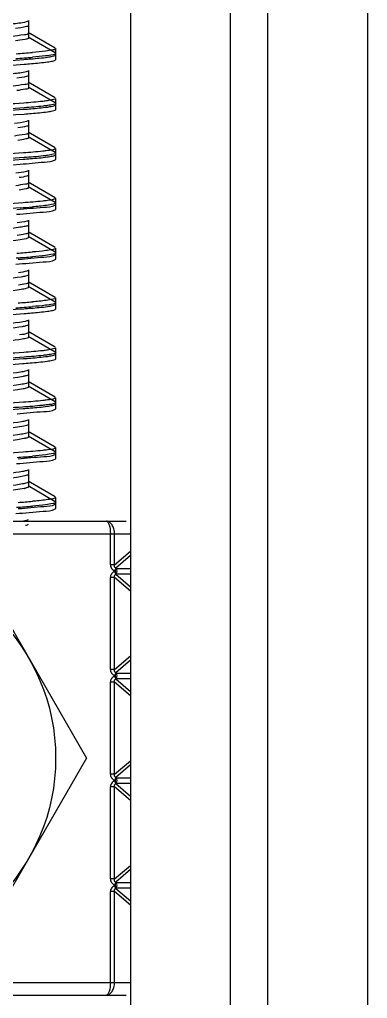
# Model space of a CAD drawing. Extents: x 4995099 to 5303443, y 4627657 to 4889583.
# Drawn here: x 5029071 to 5029279, y 4753319 to 4753903 of the extents above; entities that cross this region are included whole.
import ezdxf

# ---------------------------------------------------------------- set-up
doc = ezdxf.new("R2010")
doc.units = 0
doc.header["$LTSCALE"] = 1000
doc.header["$MEASUREMENT"] = 0
doc.layers.get('0').update_dxf_attribs({"color": 4, "linetype": 'CONTINUOUS'})

msp = doc.modelspace()

# ---------------------------------------------------------------- linework, layer by layer
at = {"linetype": 'Continuous'}
for p, q in [((5029137.28, 4754136.29), (5029137.28, 4748210.01)), ((5029196.82, 4754136.29), (5029196.82, 4748210.01)), ((5029219.14, 4754136.29), (5029219.14, 4748210.01)), ((5029278.67, 4754136.29), (5029278.67, 4748210.01)), ((5029076.52, 4753894.88), (5029076.52, 4753902.32)), ((5029092.35, 4753885.91), (5029076.2, 4753895.26)), ((5029076.52, 4753892.03), (5029076.52, 4753899.48)), ((5029092.35, 4753883.06), (5029076.2, 4753892.41)), ((5029092.64, 4753881.86), (5029092.64, 4753885.58)), ((5029092.64, 4753881.86), (5029092.64, 4753885.58)), ((5029092.35, 4753881.53), (5029092.64, 4753881.86)), ((5029092.35, 4753878.69), (5029092.64, 4753879.01)), ((5029092.64, 4753879.01), (5029092.64, 4753882.73)), ((5029092.64, 4753879.01), (5029092.64, 4753882.73)), ((5029076.52, 4753865.12), (5029076.52, 4753872.56)), ((5029092.35, 4753856.14), (5029076.2, 4753865.49)), ((5029076.52, 4753862.27), (5029076.52, 4753869.71)), ((5029092.35, 4753853.29), (5029076.2, 4753862.64)), ((5029092.64, 4753852.09), (5029092.64, 4753855.81)), ((5029092.64, 4753852.09), (5029092.64, 4753855.81)), ((5029092.35, 4753851.77), (5029092.64, 4753852.09)), ((5029092.35, 4753848.92), (5029092.64, 4753849.25)), ((5029092.64, 4753849.25), (5029092.64, 4753852.97)), ((5029092.64, 4753849.25), (5029092.64, 4753852.97)), ((5029076.52, 4753835.35), (5029076.52, 4753842.79)), ((5029076.52, 4753832.5), (5029076.52, 4753839.94)), ((5029092.35, 4753826.37), (5029076.2, 4753835.73)), ((5029092.35, 4753823.53), (5029076.2, 4753832.88)), ((5029092.64, 4753822.33), (5029092.64, 4753826.05)), ((5029092.64, 4753822.33), (5029092.64, 4753826.05)), ((5029092.35, 4753822), (5029092.64, 4753822.33)), ((5029092.35, 4753819.15), (5029092.64, 4753819.48)), ((5029092.64, 4753819.48), (5029092.64, 4753823.2)), ((5029092.64, 4753819.48), (5029092.64, 4753823.2)), ((5029076.52, 4753805.58), (5029076.52, 4753813.03)), ((5029076.52, 4753802.74), (5029076.52, 4753810.18)), ((5029092.35, 4753796.61), (5029076.2, 4753805.96)), ((5029092.35, 4753793.76), (5029076.2, 4753803.11)), ((5029092.64, 4753792.56), (5029092.64, 4753796.28)), ((5029092.35, 4753792.24), (5029092.64, 4753792.56)), ((5029092.35, 4753789.39), (5029092.64, 4753789.71)), ((5029092.64, 4753789.71), (5029092.64, 4753793.43)), ((5029092.64, 4753789.71), (5029092.64, 4753793.43)), ((5029076.52, 4753775.82), (5029076.52, 4753783.26)), ((5029076.52, 4753772.97), (5029076.52, 4753780.41)), ((5029092.35, 4753766.84), (5029076.2, 4753776.2)), ((5029092.35, 4753763.99), (5029076.2, 4753773.35)), ((5029092.64, 4753762.8), (5029092.64, 4753766.52)), ((5029092.35, 4753762.47), (5029092.64, 4753762.8)), ((5029092.64, 4753759.95), (5029092.64, 4753763.67)), ((5029092.64, 4753759.95), (5029092.64, 4753763.67)), ((5029092.35, 4753759.62), (5029092.64, 4753759.95)), ((5029076.52, 4753746.05), (5029076.52, 4753753.49)), ((5029076.52, 4753743.2), (5029076.52, 4753750.65)), ((5029092.35, 4753737.08), (5029076.2, 4753746.43)), ((5029092.35, 4753734.23), (5029076.2, 4753743.58)), ((5029092.35, 4753732.7), (5029092.64, 4753733.03)), ((5029092.64, 4753733.03), (5029092.64, 4753736.75)), ((5029092.64, 4753733.03), (5029092.64, 4753736.75)), ((5029092.64, 4753730.18), (5029092.64, 4753733.9)), ((5029092.64, 4753730.18), (5029092.64, 4753733.9)), ((5029092.35, 4753729.86), (5029092.64, 4753730.18)), ((5029076.52, 4753716.29), (5029076.52, 4753723.73)), ((5029076.52, 4753713.44), (5029076.52, 4753720.88)), ((5029092.35, 4753707.31), (5029076.2, 4753716.66)), ((5029092.35, 4753704.46), (5029076.2, 4753713.81)), ((5029092.35, 4753702.94), (5029092.64, 4753703.26)), ((5029092.64, 4753703.26), (5029092.64, 4753706.98)), ((5029092.64, 4753703.26), (5029092.64, 4753706.98)), ((5029092.64, 4753700.42), (5029092.64, 4753704.14)), ((5029092.64, 4753700.42), (5029092.64, 4753704.14)), ((5029092.35, 4753700.09), (5029092.64, 4753700.42)), ((5029076.52, 4753686.52), (5029076.52, 4753693.96)), ((5029076.52, 4753683.67), (5029076.52, 4753691.11)), ((5029092.35, 4753677.54), (5029076.2, 4753686.9)), ((5029092.35, 4753674.7), (5029076.2, 4753684.05)), ((5029092.35, 4753673.17), (5029092.64, 4753673.5)), ((5029092.64, 4753673.5), (5029092.64, 4753677.22)), ((5029092.64, 4753673.5), (5029092.64, 4753677.22)), ((5029092.64, 4753670.65), (5029092.64, 4753674.37)), ((5029092.64, 4753670.65), (5029092.64, 4753674.37)), ((5029092.35, 4753670.32), (5029092.64, 4753670.65)), ((5029076.52, 4753656.75), (5029076.52, 4753664.2)), ((5029076.52, 4753653.91), (5029076.52, 4753661.35)), ((5029092.35, 4753647.78), (5029076.2, 4753657.13)), ((5029092.35, 4753644.93), (5029076.2, 4753654.28)), ((5029092.35, 4753643.41), (5029092.64, 4753643.73)), ((5029092.64, 4753643.73), (5029092.64, 4753647.45)), ((5029092.64, 4753643.73), (5029092.64, 4753647.45)), ((5029092.64, 4753640.88), (5029092.64, 4753644.6)), ((5029092.64, 4753640.88), (5029092.64, 4753644.6)), ((5029092.35, 4753640.56), (5029092.64, 4753640.88)), ((5029076.52, 4753626.99), (5029076.52, 4753634.43)), ((5029092.35, 4753618.01), (5029076.2, 4753627.37)), ((5029076.52, 4753624.14), (5029076.52, 4753631.58)), ((5029092.35, 4753615.16), (5029076.2, 4753624.52)), ((5029092.64, 4753613.97), (5029092.64, 4753617.69)), ((5029092.64, 4753613.97), (5029092.64, 4753617.69)), ((5029092.64, 4753611.12), (5029092.64, 4753614.84)), ((5029092.64, 4753611.12), (5029092.64, 4753614.84)), ((5029092.35, 4753613.64), (5029092.64, 4753613.97)), ((5029092.35, 4753610.79), (5029092.64, 4753611.12)), ((5028812.47, 4753603.47), (5029134.67, 4753603.47)), ((5028809.86, 4753596.03), (5029137.28, 4753596.03)), ((5029125.27, 4753577.47), (5029125.27, 4753596.03)), ((5029127.75, 4753577.47), (5029127.75, 4753596.03)), ((5029127.75, 4753577.47), (5029137.28, 4753585.57)), ((5029042.31, 4753581.15), (5029111.06, 4753462.08)), ((5029137.28, 4753583.04), (5029128.44, 4753575.53)), ((5029127.75, 4753577.47), (5029125.27, 4753577.47)), ((5029128.44, 4753575.53), (5029127.69, 4753573.95)), ((5029128.22, 4753573.71), (5029127.69, 4753573.95)), ((5029127.69, 4753573.46), (5029128.22, 4753573.71)), ((5029128.44, 4753571.88), (5029127.69, 4753573.46)), ((5029128.22, 4753573.71), (5029128.96, 4753575.29)), ((5029128.22, 4753573.71), (5029128.96, 4753572.13)), ((5029128.96, 4753575.29), (5029128.44, 4753575.53)), ((5029128.96, 4753575.29), (5029137.28, 4753575.29)), ((5029127.75, 4753569.94), (5029125.27, 4753569.94)), ((5029125.27, 4753514.96), (5029125.27, 4753569.94)), ((5029127.75, 4753514.96), (5029127.75, 4753569.94)), ((5029137.28, 4753561.84), (5029127.75, 4753569.94)), ((5029128.44, 4753571.88), (5029128.96, 4753572.13)), ((5029128.44, 4753571.88), (5029137.28, 4753564.37)), ((5029128.96, 4753572.13), (5029137.28, 4753572.13)), ((5029127.75, 4753514.96), (5029137.28, 4753523.06)), ((5029127.75, 4753514.96), (5029125.27, 4753514.96)), ((5029137.28, 4753520.53), (5029128.44, 4753513.02)), ((5029128.44, 4753513.02), (5029127.69, 4753511.45)), ((5029128.22, 4753511.2), (5029127.69, 4753511.45)), ((5029127.69, 4753510.95), (5029128.22, 4753511.2)), ((5029128.44, 4753509.37), (5029127.69, 4753510.95)), ((5029128.22, 4753511.2), (5029128.96, 4753512.78)), ((5029128.22, 4753511.2), (5029128.96, 4753509.62)), ((5029128.96, 4753512.78), (5029128.44, 4753513.02)), ((5029128.44, 4753509.37), (5029128.96, 4753509.62)), ((5029128.44, 4753509.37), (5029137.28, 4753501.86)), ((5029128.96, 4753512.78), (5029137.28, 4753512.78)), ((5029128.96, 4753509.62), (5029137.28, 4753509.62)), ((5029127.75, 4753507.43), (5029125.27, 4753507.43)), ((5029125.27, 4753452.46), (5029125.27, 4753507.43)), ((5029127.75, 4753452.46), (5029127.75, 4753507.43)), ((5029137.28, 4753499.33), (5029127.75, 4753507.43)), ((5029111.06, 4753462.08), (5029042.31, 4753343.02)), ((5029127.75, 4753452.46), (5029137.28, 4753460.55)), ((5029137.28, 4753458.03), (5029128.44, 4753450.52)), ((5029127.75, 4753452.46), (5029125.27, 4753452.46)), ((5029127.75, 4753444.92), (5029125.27, 4753444.92)), ((5029125.27, 4753389.95), (5029125.27, 4753444.92)), ((5029128.44, 4753450.52), (5029127.69, 4753448.94)), ((5029128.22, 4753448.69), (5029127.69, 4753448.94)), ((5029127.69, 4753448.44), (5029128.22, 4753448.69)), ((5029128.44, 4753446.86), (5029127.69, 4753448.44)), ((5029127.75, 4753389.95), (5029127.75, 4753444.92)), ((5029137.28, 4753436.82), (5029127.75, 4753444.92)), ((5029128.22, 4753448.69), (5029128.96, 4753450.27)), ((5029128.22, 4753448.69), (5029128.96, 4753447.11)), ((5029128.96, 4753450.27), (5029128.44, 4753450.52)), ((5029128.44, 4753446.86), (5029128.96, 4753447.11)), ((5029128.44, 4753446.86), (5029137.28, 4753439.35)), ((5029128.96, 4753450.27), (5029137.28, 4753450.27)), ((5029128.96, 4753447.11), (5029137.28, 4753447.11)), ((5029127.75, 4753389.95), (5029137.28, 4753398.04)), ((5029137.28, 4753395.52), (5029128.44, 4753388.01)), ((5029127.75, 4753389.95), (5029125.27, 4753389.95)), ((5029128.44, 4753388.01), (5029127.69, 4753386.43)), ((5029128.22, 4753386.18), (5029127.69, 4753386.43)), ((5029128.22, 4753386.18), (5029128.96, 4753387.76)), ((5029128.96, 4753387.76), (5029128.44, 4753388.01)), ((5029128.96, 4753387.76), (5029137.28, 4753387.76)), ((5029127.75, 4753382.42), (5029125.27, 4753382.42)), ((5029125.27, 4753328.14), (5029125.27, 4753382.42)), ((5029127.69, 4753385.93), (5029128.22, 4753386.18)), ((5029128.44, 4753384.36), (5029127.69, 4753385.93)), ((5029127.75, 4753328.14), (5029127.75, 4753382.42)), ((5029137.28, 4753374.32), (5029127.75, 4753382.42)), ((5029128.22, 4753386.18), (5029128.96, 4753384.6)), ((5029128.44, 4753384.36), (5029128.96, 4753384.6)), ((5029128.44, 4753384.36), (5029137.28, 4753376.84)), ((5029128.96, 4753384.6), (5029137.28, 4753384.6)), ((5028809.86, 4753328.14), (5029137.28, 4753328.14)), ((5028812.47, 4753320.69), (5029134.67, 4753320.69))]:
    msp.add_line(p, q, dxfattribs=at)
msp.add_circle((5028973.57, 4753462.08), 119.06, dxfattribs=at)
for centre, radius, start, end in [((5029034.4, 4754412.91), 531.49, 273.73353, 274.8002), ((5029034.08, 4754414.19), 535.63, 273.71269, 274.79976), ((5029037.59, 4754280.71), 491.31, 273.94625, 274.80342), ((5029034.59, 4754288.63), 529.11, 273.74555, 274.80046), ((5029034.94, 4754287.11), 524.74, 273.76776, 274.80098), ((5029034.09, 4754265.16), 535.43, 273.71371, 274.79978), ((5029036.1, 4754242.69), 510.03, 273.84221, 274.80385), ((5029035.13, 4754162.71), 522.24, 273.78054, 274.80127), ((5029068.69, 4753648.46), 25.92, 281.40239, 282.18952), ((5029035.97, 4754125.28), 511.7, 273.83192, 274.80491), ((5029034.61, 4754139.58), 528.9, 273.74663, 274.80048)]:
    msp.add_arc(centre, radius, start, end, dxfattribs=at)
for points, knots in [([(5029076.2, 4753901.95), (5029075.84, 4753901.74), (5029072.6, 4753900.81), (5029069.3, 4753900.51), (5029066.42, 4753900.21)], [0, 0, 0, 0, 0.126652, 1, 1, 1, 1]), ([(5029076.52, 4753894.88), (5029076.53, 4753893.96), (5029071.35, 4753893.78), (5029068.94, 4753893.03), (5029066.42, 4753892.77)], [0, 0, 0, 0, 0.266577, 1, 1, 1, 1]), ([(5029076.2, 4753899.1), (5029075.9, 4753898.93), (5029073.4, 4753898.14), (5029070.81, 4753897.87), (5029068.58, 4753897.6)], [0, 0, 0, 0, 0.133308, 1, 1, 1, 1]), ([(5029076.52, 4753892.03), (5029076.53, 4753891.3), (5029072.51, 4753890.96), (5029070.57, 4753890.4), (5029068.58, 4753890.16)], [0, 0, 0, 0, 0.269457, 1, 1, 1, 1]), ([(5029092.64, 4753885.58), (5029092.64, 4753885.01), (5029089.62, 4753884.67), (5029088.11, 4753884.26), (5029086.6, 4753884.07)], [0, 0, 0, 0, 0.270741, 1, 1, 1, 1]), ([(5028873.42, 4753869.68), (5028887.76, 4753870.74), (5028954.49, 4753873.99), (5029021.32, 4753875.31), (5029073.61, 4753879.14)], [0, 0, 0, 0, 0.215151, 1, 1, 1, 1]), ([(5029073.61, 4753879.14), (5029075.06, 4753879.25), (5029079.79, 4753879.62), (5029084.52, 4753880.04), (5029087.77, 4753880.5)], [0, 0, 0, 0, 0.307395, 1, 1, 1, 1]), ([(5029073.87, 4753876.32), (5029075.3, 4753876.42), (5029079.97, 4753876.79), (5029084.64, 4753877.21), (5029087.85, 4753877.66)], [0, 0, 0, 0, 0.307538, 1, 1, 1, 1]), ([(5029092.64, 4753882.73), (5029092.64, 4753882.16), (5029089.6, 4753881.82), (5029088.08, 4753881.4), (5029086.55, 4753881.21)], [0, 0, 0, 0, 0.270622, 1, 1, 1, 1]), ([(5029087.77, 4753880.5), (5029088.77, 4753880.64), (5029090.3, 4753880.91), (5029091.87, 4753881.26), (5029092.35, 4753881.53)], [0, 0, 0, 0, 0.643373, 1, 1, 1, 1]), ([(5029087.85, 4753877.66), (5029088.83, 4753877.8), (5029090.34, 4753878.07), (5029091.87, 4753878.41), (5029092.35, 4753878.69)], [0, 0, 0, 0, 0.642718, 1, 1, 1, 1]), ([(5028873.95, 4753866.87), (5028888.36, 4753867.92), (5028955, 4753871.16), (5029021.74, 4753872.47), (5029073.87, 4753876.32)], [0, 0, 0, 0, 0.216514, 1, 1, 1, 1]), ([(5029076.2, 4753872.18), (5029075.86, 4753871.99), (5029072.93, 4753871.11), (5029069.91, 4753870.83), (5029067.29, 4753870.54)], [0, 0, 0, 0, 0.129068, 1, 1, 1, 1]), ([(5029076.2, 4753869.33), (5029075.92, 4753869.17), (5029073.68, 4753868.44), (5029071.36, 4753868.18), (5029069.36, 4753867.93)], [0, 0, 0, 0, 0.136277, 1, 1, 1, 1]), ([(5029076.52, 4753865.12), (5029076.53, 4753864.27), (5029071.82, 4753864.02), (5029069.6, 4753863.35), (5029067.29, 4753863.1)], [0, 0, 0, 0, 0.267461, 1, 1, 1, 1]), ([(5029076.52, 4753862.27), (5029076.53, 4753861.6), (5029072.93, 4753861.21), (5029071.15, 4753860.72), (5029069.36, 4753860.49)], [0, 0, 0, 0, 0.270956, 1, 1, 1, 1]), ([(5029087.77, 4753854.46), (5029086.87, 4753854.33), (5029082.16, 4753853.75), (5029077.43, 4753853.38), (5029073.61, 4753853.1)], [0, 0, 0, 0, 0.191417, 1, 1, 1, 1]), ([(5029092.64, 4753855.81), (5029092.64, 4753855.35), (5029090.25, 4753854.95), (5029088.99, 4753854.63), (5029087.77, 4753854.46)], [0, 0, 0, 0, 0.27436, 1, 1, 1, 1]), ([(5028873.36, 4753839.91), (5028887.67, 4753840.97), (5028954.37, 4753844.22), (5029021.16, 4753845.55), (5029073.44, 4753849.37)], [0, 0, 0, 0, 0.214864, 1, 1, 1, 1]), ([(5029073.61, 4753853.1), (5029059.25, 4753852.05), (5028992.52, 4753848.79), (5028925.69, 4753847.48), (5028873.42, 4753843.64)], [0, 0, 0, 0, 0.215501, 1, 1, 1, 1]), ([(5029073.87, 4753850.27), (5029059.6, 4753849.22), (5028992.96, 4753845.96), (5028926.22, 4753844.63), (5028873.95, 4753840.83)], [0, 0, 0, 0, 0.21445, 1, 1, 1, 1]), ([(5029073.44, 4753849.37), (5029074.91, 4753849.47), (5029079.67, 4753849.85), (5029084.44, 4753850.27), (5029087.72, 4753850.73)], [0, 0, 0, 0, 0.307303, 1, 1, 1, 1]), ([(5029087.85, 4753851.62), (5029086.96, 4753851.49), (5029082.31, 4753850.92), (5029077.64, 4753850.55), (5029073.87, 4753850.27)], [0, 0, 0, 0, 0.191295, 1, 1, 1, 1]), ([(5029087.72, 4753850.73), (5029088.73, 4753850.87), (5029090.28, 4753851.14), (5029091.86, 4753851.49), (5029092.35, 4753851.77)], [0, 0, 0, 0, 0.643789, 1, 1, 1, 1]), ([(5029087.83, 4753847.89), (5029088.81, 4753848.03), (5029090.33, 4753848.3), (5029091.87, 4753848.64), (5029092.35, 4753848.92)], [0, 0, 0, 0, 0.642899, 1, 1, 1, 1]), ([(5029092.64, 4753852.97), (5029092.64, 4753852.51), (5029090.29, 4753852.11), (5029089.05, 4753851.79), (5029087.85, 4753851.62)], [0, 0, 0, 0, 0.274658, 1, 1, 1, 1]), ([(5028873.7, 4753837.09), (5028888.08, 4753838.14), (5028954.78, 4753841.39), (5029021.57, 4753842.7), (5029073.79, 4753846.54)], [0, 0, 0, 0, 0.21591, 1, 1, 1, 1]), ([(5029076.2, 4753842.42), (5029075.89, 4753842.23), (5029073.23, 4753841.42), (5029070.5, 4753841.14), (5029068.13, 4753840.87)], [0, 0, 0, 0, 0.131751, 1, 1, 1, 1]), ([(5029073.79, 4753846.54), (5029075.23, 4753846.65), (5029079.92, 4753847.02), (5029084.6, 4753847.44), (5029087.83, 4753847.89)], [0, 0, 0, 0, 0.307518, 1, 1, 1, 1]), ([(5029076.2, 4753839.57), (5029075.95, 4753839.42), (5029073.96, 4753838.74), (5029071.88, 4753838.5), (5029070.1, 4753838.26)], [0, 0, 0, 0, 0.139499, 1, 1, 1, 1]), ([(5029076.52, 4753835.35), (5029076.53, 4753834.57), (5029072.27, 4753834.27), (5029070.23, 4753833.67), (5029068.13, 4753833.42)], [0, 0, 0, 0, 0.26872, 1, 1, 1, 1]), ([(5029076.52, 4753832.5), (5029076.53, 4753831.89), (5029073.33, 4753831.47), (5029071.71, 4753831.03), (5029070.1, 4753830.82)], [0, 0, 0, 0, 0.272705, 1, 1, 1, 1]), ([(5029087.72, 4753824.68), (5029086.82, 4753824.56), (5029082.07, 4753823.98), (5029077.3, 4753823.6), (5029073.44, 4753823.32)], [0, 0, 0, 0, 0.191492, 1, 1, 1, 1]), ([(5029092.64, 4753826.05), (5029092.64, 4753825.9), (5029090.89, 4753824.79), (5029089.28, 4753824.9), (5029087.72, 4753824.68)], [0, 0, 0, 0, 0.089025, 1, 1, 1, 1]), ([(5028873.28, 4753810.14), (5028887.55, 4753811.19), (5028954.19, 4753814.45), (5029020.93, 4753815.79), (5029073.19, 4753819.58)], [0, 0, 0, 0, 0.214461, 1, 1, 1, 1]), ([(5029073.44, 4753823.32), (5029059.06, 4753822.27), (5028992.37, 4753819.02), (5028925.57, 4753817.71), (5028873.36, 4753813.87)], [0, 0, 0, 0, 0.215909, 1, 1, 1, 1]), ([(5029073.79, 4753820.5), (5029059.48, 4753819.44), (5028992.78, 4753816.19), (5028925.99, 4753814.86), (5028873.7, 4753811.04)], [0, 0, 0, 0, 0.214858, 1, 1, 1, 1]), ([(5029071.4, 4753816.61), (5029076.24, 4753816.94), (5029083.05, 4753817.89), (5029090.45, 4753818.06), (5029092.35, 4753819.15)], [0, 0, 0, 0, 0.689218, 1, 1, 1, 1]), ([(5029073.19, 4753819.58), (5029074.68, 4753819.69), (5029079.51, 4753820.06), (5029084.34, 4753820.49), (5029087.66, 4753820.95)], [0, 0, 0, 0, 0.307276, 1, 1, 1, 1]), ([(5029087.83, 4753821.85), (5029086.94, 4753821.72), (5029082.27, 4753821.15), (5029077.58, 4753820.78), (5029073.79, 4753820.5)], [0, 0, 0, 0, 0.191309, 1, 1, 1, 1]), ([(5029087.66, 4753820.95), (5029088.69, 4753821.1), (5029090.25, 4753821.37), (5029091.86, 4753821.72), (5029092.35, 4753822)], [0, 0, 0, 0, 0.64429, 1, 1, 1, 1]), ([(5029092.64, 4753823.2), (5029092.64, 4753822.74), (5029090.28, 4753822.34), (5029089.04, 4753822.02), (5029087.83, 4753821.85)], [0, 0, 0, 0, 0.274575, 1, 1, 1, 1]), ([(5028883.97, 4753808), (5028898.45, 4753808.88), (5028960.93, 4753811.8), (5029023.48, 4753813.26), (5029071.4, 4753816.61)], [0, 0, 0, 0, 0.231984, 1, 1, 1, 1]), ([(5029076.2, 4753812.65), (5029075.91, 4753812.48), (5029073.53, 4753811.72), (5029071.06, 4753811.45), (5029068.93, 4753811.2)], [0, 0, 0, 0, 0.134595, 1, 1, 1, 1]), ([(5029076.2, 4753809.8), (5029075.97, 4753809.67), (5029074.21, 4753809.04), (5029072.37, 4753808.81), (5029070.8, 4753808.59)], [0, 0, 0, 0, 0.14301, 1, 1, 1, 1]), ([(5029076.52, 4753805.58), (5029076.53, 4753804.88), (5029072.7, 4753804.52), (5029070.83, 4753803.99), (5029068.93, 4753803.75)], [0, 0, 0, 0, 0.270092, 1, 1, 1, 1]), ([(5029076.52, 4753802.74), (5029076.52, 4753802.19), (5029073.71, 4753801.73), (5029072.24, 4753801.35), (5029070.8, 4753801.15)], [0, 0, 0, 0, 0.274738, 1, 1, 1, 1]), ([(5029092.64, 4753796.28), (5029092.64, 4753796.13), (5029090.86, 4753795.02), (5029089.24, 4753795.13), (5029087.66, 4753794.91)], [0, 0, 0, 0, 0.088784, 1, 1, 1, 1]), ([(5029073.19, 4753793.54), (5029058.79, 4753792.49), (5028992.15, 4753789.25), (5028925.41, 4753787.94), (5028873.28, 4753784.1)], [0, 0, 0, 0, 0.216509, 1, 1, 1, 1]), ([(5029071.4, 4753790.56), (5029058.19, 4753789.64), (5028995.71, 4753786.59), (5028933.18, 4753784.93), (5028883.97, 4753781.96)], [0, 0, 0, 0, 0.211795, 1, 1, 1, 1]), ([(5029069.42, 4753789.55), (5029074.73, 4753789.91), (5029082.17, 4753790.94), (5029090.29, 4753791.05), (5029092.35, 4753792.24)], [0, 0, 0, 0, 0.690867, 1, 1, 1, 1]), ([(5029087.66, 4753794.91), (5029086.74, 4753794.78), (5029081.93, 4753794.2), (5029077.1, 4753793.82), (5029073.19, 4753793.54)], [0, 0, 0, 0, 0.191495, 1, 1, 1, 1]), ([(5029092.64, 4753793.43), (5029092.64, 4753792.92), (5029089.95, 4753792.55), (5029088.57, 4753792.18), (5029087.21, 4753792)], [0, 0, 0, 0, 0.272444, 1, 1, 1, 1]), ([(5029069.16, 4753786.69), (5029074.53, 4753787.05), (5029082.05, 4753788.09), (5029090.26, 4753788.19), (5029092.35, 4753789.39)], [0, 0, 0, 0, 0.691069, 1, 1, 1, 1]), ([(5029071.46, 4753778.92), (5029058.73, 4753777.03), (5029025.09, 4753775.57), (5028971.23, 4753772.92), (5028918.35, 4753770.04), (5028885.93, 4753768.86), (5028874.16, 4753766.77)], [0, 0, 0, 0, 0.195338, 0.50968, 0.818636, 1, 1, 1, 1]), ([(5029076.2, 4753782.88), (5029075.93, 4753782.73), (5029073.81, 4753782.02), (5029071.59, 4753781.77), (5029069.69, 4753781.52)], [0, 0, 0, 0, 0.137672, 1, 1, 1, 1]), ([(5029076.2, 4753780.03), (5029075.69, 4753779.74), (5029074.07, 4753779.36), (5029072.49, 4753779.07), (5029071.46, 4753778.92)], [0, 0, 0, 0, 0.361214, 1, 1, 1, 1]), ([(5029076.52, 4753775.82), (5029076.53, 4753775.17), (5029073.11, 4753774.77), (5029071.4, 4753774.3), (5029069.69, 4753774.08)], [0, 0, 0, 0, 0.271698, 1, 1, 1, 1]), ([(5029076.52, 4753772.97), (5029076.52, 4753772.81), (5029074.77, 4753771.61), (5029073.07, 4753771.72), (5029071.46, 4753771.48)], [0, 0, 0, 0, 0.091796, 1, 1, 1, 1]), ([(5029071.46, 4753771.48), (5029057.81, 4753769.45), (5029021.93, 4753768.02), (5028975.07, 4753765.59), (5028932.45, 4753763.58), (5028904.9, 4753762.26), (5028885.24, 4753760.49), (5028874.78, 4753759.85), (5028871.52, 4753758.71)], [0, 0, 0, 0, 0.206553, 0.536269, 0.702877, 0.845559, 0.948364, 1, 1, 1, 1]), ([(5029092.64, 4753766.52), (5029092.64, 4753765.96), (5029089.67, 4753765.61), (5029088.18, 4753765.2), (5029086.68, 4753765.01)], [0, 0, 0, 0, 0.27096, 1, 1, 1, 1]), ([(5029070.28, 4753759.85), (5029075.38, 4753760.19), (5029082.55, 4753761.19), (5029090.36, 4753761.33), (5029092.35, 4753762.47)], [0, 0, 0, 0, 0.690197, 1, 1, 1, 1]), ([(5029092.64, 4753763.67), (5029092.64, 4753763.1), (5029089.64, 4753762.76), (5029088.14, 4753762.35), (5029086.63, 4753762.16)], [0, 0, 0, 0, 0.270815, 1, 1, 1, 1]), ([(5029068.77, 4753756.9), (5029074.24, 4753757.26), (5029081.88, 4753758.32), (5029090.23, 4753758.4), (5029092.35, 4753759.62)], [0, 0, 0, 0, 0.691359, 1, 1, 1, 1]), ([(5029072.08, 4753749.25), (5029059.45, 4753747.25), (5029025.62, 4753745.88), (5028971.32, 4753743.16), (5028918, 4753740.18), (5028885.35, 4753739.14), (5028873.68, 4753736.92)], [0, 0, 0, 0, 0.192978, 0.509549, 0.82079, 1, 1, 1, 1]), ([(5029076.2, 4753753.12), (5029075.96, 4753752.98), (5029074.07, 4753752.32), (5029072.1, 4753752.08), (5029070.41, 4753751.85)], [0, 0, 0, 0, 0.140996, 1, 1, 1, 1]), ([(5029076.2, 4753750.27), (5029075.75, 4753750.01), (5029074.35, 4753749.65), (5029072.97, 4753749.39), (5029072.08, 4753749.25)], [0, 0, 0, 0, 0.36678, 1, 1, 1, 1]), ([(5029076.52, 4753746.05), (5029076.53, 4753745.47), (5029073.5, 4753745.03), (5029071.95, 4753744.62), (5029070.41, 4753744.41)], [0, 0, 0, 0, 0.273505, 1, 1, 1, 1]), ([(5029076.52, 4753743.2), (5029076.52, 4753742.76), (5029074.4, 4753742.27), (5029073.2, 4753741.98), (5029072.08, 4753741.81)], [0, 0, 0, 0, 0.279898, 1, 1, 1, 1]), ([(5029072.08, 4753741.81), (5029058.64, 4753739.68), (5029022.8, 4753738.35), (5028975.9, 4753735.86), (5028932.93, 4753733.84), (5028905.08, 4753732.52), (5028885.26, 4753730.71), (5028874.72, 4753730.09), (5028871.47, 4753728.93)], [0, 0, 0, 0, 0.202975, 0.533469, 0.701272, 0.84507, 0.948501, 1, 1, 1, 1]), ([(5029073.61, 4753730.32), (5029075.07, 4753730.42), (5029079.79, 4753730.79), (5029084.52, 4753731.21), (5029087.77, 4753731.67)], [0, 0, 0, 0, 0.307399, 1, 1, 1, 1]), ([(5029092.64, 4753733.9), (5029092.64, 4753733.33), (5029089.6, 4753732.99), (5029088.08, 4753732.57), (5029086.56, 4753732.38)], [0, 0, 0, 0, 0.270628, 1, 1, 1, 1]), ([(5029092.64, 4753736.75), (5029092.64, 4753736.21), (5029089.8, 4753735.85), (5029088.36, 4753735.46), (5029086.93, 4753735.28)], [0, 0, 0, 0, 0.271617, 1, 1, 1, 1]), ([(5029087.77, 4753731.67), (5029088.77, 4753731.81), (5029090.3, 4753732.08), (5029091.87, 4753732.43), (5029092.35, 4753732.7)], [0, 0, 0, 0, 0.643357, 1, 1, 1, 1]), ([(5028873.42, 4753720.85), (5028887.76, 4753721.91), (5028954.49, 4753725.16), (5029021.32, 4753726.48), (5029073.61, 4753730.32)], [0, 0, 0, 0, 0.215159, 1, 1, 1, 1]), ([(5028873.96, 4753718.04), (5028888.37, 4753719.09), (5028955.01, 4753722.33), (5029021.74, 4753723.64), (5029073.87, 4753727.49)], [0, 0, 0, 0, 0.216534, 1, 1, 1, 1]), ([(5029073.87, 4753727.49), (5029075.31, 4753727.59), (5029079.97, 4753727.96), (5029084.64, 4753728.38), (5029087.85, 4753728.83)], [0, 0, 0, 0, 0.307538, 1, 1, 1, 1]), ([(5029087.85, 4753728.83), (5029088.83, 4753728.97), (5029090.34, 4753729.24), (5029091.87, 4753729.58), (5029092.35, 4753729.86)], [0, 0, 0, 0, 0.642712, 1, 1, 1, 1]), ([(5029071.1, 4753722.18), (5029058.42, 4753720.36), (5029014.51, 4753718.48), (5028949.25, 4753714.4), (5028896.28, 4753713.68), (5028874.88, 4753710.21)], [0, 0, 0, 0, 0.19541, 0.669181, 1, 1, 1, 1]), ([(5029072.66, 4753719.58), (5029061.52, 4753717.69), (5029031.03, 4753716.42), (5028980.67, 4753713.67), (5028927.7, 4753711.27), (5028893.8, 4753709.55), (5028880.04, 4753708.04)], [0, 0, 0, 0, 0.175715, 0.472791, 0.784833, 1, 1, 1, 1]), ([(5029076.2, 4753723.35), (5029075.98, 4753723.23), (5029074.32, 4753722.63), (5029072.58, 4753722.4), (5029071.1, 4753722.18)], [0, 0, 0, 0, 0.144669, 1, 1, 1, 1]), ([(5029076.2, 4753720.5), (5029075.8, 4753720.28), (5029074.61, 4753719.94), (5029073.42, 4753719.71), (5029072.66, 4753719.58)], [0, 0, 0, 0, 0.372977, 1, 1, 1, 1]), ([(5029076.52, 4753716.29), (5029076.52, 4753716.11), (5029074.61, 4753714.87), (5029072.82, 4753714.99), (5029071.1, 4753714.74)], [0, 0, 0, 0, 0.09033, 1, 1, 1, 1]), ([(5029072.66, 4753712.14), (5029061.52, 4753710.25), (5029031.03, 4753708.98), (5028980.67, 4753706.23), (5028927.7, 4753703.83), (5028893.8, 4753702.11), (5028880.04, 4753700.6)], [0, 0, 0, 0, 0.175715, 0.472791, 0.784833, 1, 1, 1, 1]), ([(5029076.52, 4753713.44), (5029076.52, 4753713.05), (5029074.7, 4753712.55), (5029073.64, 4753712.3), (5029072.66, 4753712.14)], [0, 0, 0, 0, 0.283217, 1, 1, 1, 1]), ([(5029073.61, 4753704.27), (5029059.26, 4753703.22), (5028992.52, 4753699.96), (5028925.69, 4753698.65), (5028873.42, 4753694.81)], [0, 0, 0, 0, 0.215488, 1, 1, 1, 1]), ([(5029073.45, 4753700.54), (5029074.91, 4753700.64), (5029079.68, 4753701.02), (5029084.45, 4753701.44), (5029087.73, 4753701.9)], [0, 0, 0, 0, 0.307305, 1, 1, 1, 1]), ([(5029087.77, 4753705.63), (5029086.88, 4753705.5), (5029082.17, 4753704.92), (5029077.44, 4753704.55), (5029073.61, 4753704.27)], [0, 0, 0, 0, 0.191413, 1, 1, 1, 1]), ([(5029087.85, 4753702.79), (5029086.96, 4753702.66), (5029082.32, 4753702.09), (5029077.65, 4753701.72), (5029073.87, 4753701.44)], [0, 0, 0, 0, 0.191295, 1, 1, 1, 1]), ([(5029087.73, 4753701.9), (5029088.74, 4753702.04), (5029090.28, 4753702.31), (5029091.86, 4753702.66), (5029092.35, 4753702.94)], [0, 0, 0, 0, 0.643774, 1, 1, 1, 1]), ([(5029092.64, 4753706.98), (5029092.64, 4753706.52), (5029090.25, 4753706.12), (5029089, 4753705.8), (5029087.77, 4753705.63)], [0, 0, 0, 0, 0.274367, 1, 1, 1, 1]), ([(5029092.64, 4753704.14), (5029092.64, 4753703.68), (5029090.29, 4753703.28), (5029089.05, 4753702.96), (5029087.85, 4753702.79)], [0, 0, 0, 0, 0.27466, 1, 1, 1, 1]), ([(5028873.36, 4753691.08), (5028887.67, 4753692.14), (5028954.37, 4753695.39), (5029021.16, 4753696.72), (5029073.45, 4753700.54)], [0, 0, 0, 0, 0.214872, 1, 1, 1, 1]), ([(5029073.87, 4753701.44), (5029059.6, 4753700.39), (5028992.96, 4753697.13), (5028926.23, 4753695.8), (5028873.96, 4753692)], [0, 0, 0, 0, 0.214435, 1, 1, 1, 1]), ([(5028890.56, 4753689.32), (5028905.27, 4753690.14), (5028966.02, 4753692.91), (5029026.84, 4753694.33), (5029072.79, 4753697.64)], [0, 0, 0, 0, 0.242393, 1, 1, 1, 1]), ([(5029072.79, 4753697.64), (5029074.31, 4753697.75), (5029079.24, 4753698.13), (5029084.18, 4753698.56), (5029087.57, 4753699.03)], [0, 0, 0, 0, 0.307317, 1, 1, 1, 1]), ([(5029087.57, 4753699.03), (5029088.62, 4753699.17), (5029090.21, 4753699.45), (5029091.85, 4753699.8), (5029092.35, 4753700.09)], [0, 0, 0, 0, 0.645021, 1, 1, 1, 1]), ([(5029071.74, 4753692.51), (5029059.04, 4753690.57), (5029025.3, 4753689.15), (5028971.23, 4753686.47), (5028918.15, 4753683.54), (5028885.63, 4753682.43), (5028873.92, 4753680.28)], [0, 0, 0, 0, 0.194375, 0.509802, 0.819766, 1, 1, 1, 1]), ([(5029076.2, 4753693.59), (5029075.71, 4753693.31), (5029074.2, 4753692.93), (5029072.7, 4753692.66), (5029071.74, 4753692.51)], [0, 0, 0, 0, 0.363608, 1, 1, 1, 1]), ([(5029076.2, 4753690.74), (5029075.85, 4753690.54), (5029074.85, 4753690.24), (5029073.84, 4753690.02), (5029073.2, 4753689.91)], [0, 0, 0, 0, 0.37991, 1, 1, 1, 1]), ([(5029071.74, 4753685.07), (5029058.11, 4753682.99), (5029022.07, 4753681.6), (5028975, 4753679.14), (5028932.11, 4753677.11), (5028904.45, 4753675.81), (5028884.91, 4753673.96), (5028874.51, 4753673.41), (5028871.37, 4753672.21)], [0, 0, 0, 0, 0.205905, 0.537229, 0.704613, 0.847545, 0.949803, 1, 1, 1, 1]), ([(5029073.2, 4753689.91), (5029064.58, 4753688.33), (5029040.47, 4753687.14), (5028983.4, 4753683.8), (5028934.92, 4753682.14), (5028901.79, 4753680.02)], [0, 0, 0, 0, 0.153234, 0.420019, 1, 1, 1, 1]), ([(5029076.52, 4753686.52), (5029076.52, 4753686.05), (5029074.22, 4753685.57), (5029072.94, 4753685.25), (5029071.74, 4753685.07)], [0, 0, 0, 0, 0.278286, 1, 1, 1, 1]), ([(5029073.2, 4753682.47), (5029064.58, 4753680.89), (5029040.47, 4753679.7), (5028983.4, 4753676.36), (5028934.92, 4753674.7), (5028901.79, 4753672.58)], [0, 0, 0, 0, 0.153234, 0.420019, 1, 1, 1, 1]), ([(5029076.52, 4753683.67), (5029076.52, 4753683.33), (5029074.99, 4753682.84), (5029074.04, 4753682.62), (5029073.2, 4753682.47)], [0, 0, 0, 0, 0.287204, 1, 1, 1, 1]), ([(5029073.45, 4753674.49), (5029059.07, 4753673.44), (5028992.37, 4753670.19), (5028925.58, 4753668.88), (5028873.36, 4753665.04)], [0, 0, 0, 0, 0.215892, 1, 1, 1, 1]), ([(5029087.57, 4753672.98), (5029086.63, 4753672.85), (5029081.72, 4753672.27), (5029076.78, 4753671.88), (5029072.79, 4753671.6)], [0, 0, 0, 0, 0.191433, 1, 1, 1, 1]), ([(5029087.73, 4753675.85), (5029086.82, 4753675.73), (5029082.07, 4753675.15), (5029077.3, 4753674.77), (5029073.45, 4753674.49)], [0, 0, 0, 0, 0.19149, 1, 1, 1, 1]), ([(5029092.64, 4753674.37), (5029092.64, 4753674.21), (5029090.82, 4753673.09), (5029089.18, 4753673.2), (5029087.57, 4753672.98)], [0, 0, 0, 0, 0.088431, 1, 1, 1, 1]), ([(5029087.67, 4753672.12), (5029088.69, 4753672.27), (5029090.25, 4753672.54), (5029091.86, 4753672.89), (5029092.35, 4753673.17)], [0, 0, 0, 0, 0.644275, 1, 1, 1, 1]), ([(5029092.64, 4753677.22), (5029092.64, 4753677.07), (5029090.89, 4753675.96), (5029089.28, 4753676.07), (5029087.73, 4753675.85)], [0, 0, 0, 0, 0.089033, 1, 1, 1, 1]), ([(5028873.29, 4753661.31), (5028887.56, 4753662.37), (5028954.2, 4753665.62), (5029020.93, 4753666.96), (5029073.2, 4753670.75)], [0, 0, 0, 0, 0.214475, 1, 1, 1, 1]), ([(5029072.79, 4753671.6), (5029060.34, 4753670.7), (5028999.59, 4753667.68), (5028938.8, 4753665.95), (5028890.56, 4753663.27)], [0, 0, 0, 0, 0.205332, 1, 1, 1, 1]), ([(5029069.57, 4753667.65), (5029074.84, 4753668.01), (5029082.24, 4753669.03), (5029090.3, 4753669.14), (5029092.35, 4753670.32)], [0, 0, 0, 0, 0.690751, 1, 1, 1, 1]), ([(5029073.2, 4753670.75), (5029074.69, 4753670.86), (5029079.51, 4753671.23), (5029084.34, 4753671.66), (5029087.67, 4753672.12)], [0, 0, 0, 0, 0.307276, 1, 1, 1, 1]), ([(5029072.34, 4753662.84), (5029059.78, 4753660.79), (5029025.89, 4753659.47), (5028971.45, 4753656.72), (5028917.95, 4753653.7), (5028885.18, 4753652.71), (5028873.54, 4753650.44)], [0, 0, 0, 0, 0.191736, 0.509065, 0.821327, 1, 1, 1, 1]), ([(5029076.2, 4753663.82), (5029075.77, 4753663.57), (5029074.47, 4753663.23), (5029073.17, 4753662.98), (5029072.34, 4753662.84)], [0, 0, 0, 0, 0.369442, 1, 1, 1, 1]), ([(5029076.2, 4753660.97), (5029075.9, 4753660.8), (5029075.07, 4753660.53), (5029074.23, 4753660.34), (5029073.71, 4753660.24)], [0, 0, 0, 0, 0.387704, 1, 1, 1, 1]), ([(5029072.34, 4753655.4), (5029058.94, 4753653.21), (5029022.95, 4753651.94), (5028975.85, 4753649.41), (5028932.62, 4753647.36), (5028904.66, 4753646.07), (5028884.95, 4753644.18), (5028874.46, 4753643.66), (5028871.32, 4753642.43)], [0, 0, 0, 0, 0.202243, 0.534298, 0.702881, 0.846954, 0.949881, 1, 1, 1, 1]), ([(5029073.71, 4753660.24), (5029063.3, 4753658.18), (5029033.77, 4753657.16), (5028984.31, 4753654.24), (5028930.87, 4753651.93), (5028896.22, 4753650.15), (5028881.85, 4753648.7)], [0, 0, 0, 0, 0.165505, 0.458699, 0.774611, 1, 1, 1, 1]), ([(5029076.52, 4753656.75), (5029076.52, 4753656.34), (5029074.54, 4753655.84), (5029073.4, 4753655.57), (5029072.34, 4753655.4)], [0, 0, 0, 0, 0.281296, 1, 1, 1, 1]), ([(5029073.69, 4753652.79), (5029063.29, 4753650.74), (5029033.75, 4753649.72), (5028984.29, 4753646.8), (5028930.86, 4753644.48), (5028896.21, 4753642.71), (5028881.85, 4753641.26)], [0, 0, 0, 0, 0.165599, 0.458794, 0.774654, 1, 1, 1, 1]), ([(5029076.52, 4753653.91), (5029076.52, 4753653.61), (5029075.24, 4753653.12), (5029074.41, 4753652.93), (5029073.69, 4753652.79)], [0, 0, 0, 0, 0.2919, 1, 1, 1, 1]), ([(5029073.2, 4753644.71), (5029058.8, 4753643.66), (5028992.15, 4753640.42), (5028925.41, 4753639.11), (5028873.29, 4753635.27)], [0, 0, 0, 0, 0.216489, 1, 1, 1, 1]), ([(5029087.67, 4753646.08), (5029086.75, 4753645.95), (5029081.94, 4753645.37), (5029077.11, 4753644.99), (5029073.2, 4753644.71)], [0, 0, 0, 0, 0.191497, 1, 1, 1, 1]), ([(5029092.64, 4753644.6), (5029092.64, 4753644.05), (5029089.68, 4753643.7), (5029088.2, 4753643.29), (5029086.72, 4753643.1)], [0, 0, 0, 0, 0.271048, 1, 1, 1, 1]), ([(5029092.64, 4753647.45), (5029092.64, 4753647.3), (5029090.86, 4753646.19), (5029089.24, 4753646.3), (5029087.67, 4753646.08)], [0, 0, 0, 0, 0.088791, 1, 1, 1, 1]), ([(5029069.17, 4753637.86), (5029074.54, 4753638.22), (5029082.06, 4753639.26), (5029090.26, 4753639.36), (5029092.35, 4753640.56)], [0, 0, 0, 0, 0.69106, 1, 1, 1, 1]), ([(5029070.16, 4753640.77), (5029075.3, 4753641.12), (5029082.5, 4753642.12), (5029090.35, 4753642.26), (5029092.35, 4753643.41)], [0, 0, 0, 0, 0.690301, 1, 1, 1, 1]), ([(5029072.91, 4753633.17), (5029061.93, 4753631.25), (5029031.64, 4753630.03), (5028981.48, 4753627.24), (5028928.39, 4753624.86), (5028894.33, 4753623.13), (5028880.43, 4753621.63)], [0, 0, 0, 0, 0.173459, 0.469678, 0.782575, 1, 1, 1, 1]), ([(5029076.2, 4753634.05), (5029075.83, 4753633.84), (5029074.72, 4753633.52), (5029073.61, 4753633.29), (5029072.91, 4753633.17)], [0, 0, 0, 0, 0.375957, 1, 1, 1, 1]), ([(5029074.17, 4753630.57), (5029064.15, 4753628.4), (5029035.1, 4753627.55), (5028986.13, 4753624.52), (5028932.49, 4753622.25), (5028897.47, 4753620.46), (5028882.81, 4753619.03)], [0, 0, 0, 0, 0.160367, 0.451606, 0.769465, 1, 1, 1, 1]), ([(5029076.52, 4753626.99), (5029076.52, 4753626.62), (5029074.83, 4753626.13), (5029073.82, 4753625.89), (5029072.91, 4753625.73)], [0, 0, 0, 0, 0.28487, 1, 1, 1, 1]), ([(5029076.2, 4753631.2), (5029075.95, 4753631.06), (5029075.27, 4753630.83), (5029074.59, 4753630.66), (5029074.17, 4753630.57)], [0, 0, 0, 0, 0.396512, 1, 1, 1, 1]), ([(5029072.91, 4753625.73), (5029061.93, 4753623.81), (5029031.64, 4753622.59), (5028981.48, 4753619.8), (5028928.39, 4753617.42), (5028894.33, 4753615.69), (5028880.43, 4753614.19)], [0, 0, 0, 0, 0.173459, 0.469678, 0.782575, 1, 1, 1, 1]), ([(5029073.82, 4753623.05), (5029063.6, 4753620.99), (5029034.44, 4753620), (5028985.45, 4753617.07), (5028932.11, 4753614.79), (5028897.35, 4753613), (5028882.81, 4753611.59)], [0, 0, 0, 0, 0.163392, 0.454692, 0.77088, 1, 1, 1, 1]), ([(5029076.52, 4753624.14), (5029076.52, 4753623.88), (5029075.48, 4753623.42), (5029074.76, 4753623.25), (5029074.17, 4753623.12)], [0, 0, 0, 0, 0.297941, 1, 1, 1, 1]), ([(5029092.64, 4753614.84), (5029092.64, 4753614.27), (5029089.64, 4753613.93), (5029088.14, 4753613.52), (5029086.63, 4753613.33)], [0, 0, 0, 0, 0.270822, 1, 1, 1, 1]), ([(5029092.64, 4753617.69), (5029092.64, 4753617.15), (5029089.8, 4753616.79), (5029088.36, 4753616.4), (5029086.93, 4753616.21)], [0, 0, 0, 0, 0.271622, 1, 1, 1, 1]), ([(5029068.79, 4753608.07), (5029074.25, 4753608.43), (5029081.89, 4753609.49), (5029090.23, 4753609.58), (5029092.35, 4753610.79)], [0, 0, 0, 0, 0.69135, 1, 1, 1, 1]), ([(5029070.27, 4753611.02), (5029075.38, 4753611.36), (5029082.55, 4753612.36), (5029090.36, 4753612.5), (5029092.35, 4753613.64)], [0, 0, 0, 0, 0.690199, 1, 1, 1, 1]), ([(5029076.2, 4753604.29), (5029075.88, 4753604.1), (5029074.95, 4753603.81), (5029074.01, 4753603.61), (5029073.43, 4753603.5)], [0, 0, 0, 0, 0.383249, 1, 1, 1, 1]), ([(5029122.88, 4753603.47), (5029123.23, 4753603.47), (5029124.06, 4753602.78), (5029125.01, 4753600.25), (5029125.27, 4753597.82), (5029125.27, 4753596.03)], [0, 0, 0, 0, 0.128078, 0.342475, 1, 1, 1, 1]), ([(5029127.75, 4753596.03), (5029127.75, 4753597.01), (5029127.51, 4753598.88), (5029126.48, 4753601.31), (5029124.91, 4753603.02), (5029123.52, 4753603.47), (5029122.88, 4753603.47)], [0, 0, 0, 0, 0.302203, 0.57488, 0.804028, 1, 1, 1, 1]), ([(5029076.2, 4753601.44), (5029076, 4753601.32), (5029075.46, 4753601.12), (5029074.91, 4753600.97), (5029074.59, 4753600.9)], [0, 0, 0, 0, 0.406518, 1, 1, 1, 1]), ([(5029125.27, 4753577.47), (5029125.27, 4753576.73), (5029125.78, 4753575.21), (5029127.02, 4753574.27), (5029127.69, 4753573.95)], [0, 0, 0, 0, 0.499355, 1, 1, 1, 1]), ([(5029127.69, 4753573.46), (5029127.02, 4753573.14), (5029125.78, 4753572.2), (5029125.27, 4753570.68), (5029125.27, 4753569.94)], [0, 0, 0, 0, 0.500643, 1, 1, 1, 1]), ([(5029128.44, 4753575.53), (5029128.08, 4753575.64), (5029127.5, 4753576.34), (5029127.67, 4753577.11), (5029127.75, 4753577.47)], [0, 0, 0, 0, 0.502447, 1, 1, 1, 1]), ([(5029128.96, 4753572.13), (5029129.19, 4753572.61), (5029129.35, 4753573.71), (5029129.19, 4753574.8), (5029128.96, 4753575.29)], [0, 0, 0, 0, 0.500048, 1, 1, 1, 1]), ([(5029127.75, 4753569.94), (5029127.67, 4753570.3), (5029127.5, 4753571.07), (5029128.08, 4753571.77), (5029128.44, 4753571.88)], [0, 0, 0, 0, 0.49632, 1, 1, 1, 1]), ([(5029125.27, 4753514.96), (5029125.27, 4753514.22), (5029125.78, 4753512.71), (5029127.02, 4753511.76), (5029127.69, 4753511.45)], [0, 0, 0, 0, 0.499355, 1, 1, 1, 1]), ([(5029128.44, 4753513.02), (5029128.08, 4753513.13), (5029127.5, 4753513.84), (5029127.67, 4753514.6), (5029127.75, 4753514.96)], [0, 0, 0, 0, 0.502447, 1, 1, 1, 1]), ([(5029127.69, 4753510.95), (5029127.02, 4753510.63), (5029125.78, 4753509.69), (5029125.27, 4753508.17), (5029125.27, 4753507.43)], [0, 0, 0, 0, 0.500643, 1, 1, 1, 1]), ([(5029127.75, 4753507.43), (5029127.67, 4753507.79), (5029127.5, 4753508.56), (5029128.08, 4753509.26), (5029128.44, 4753509.37)], [0, 0, 0, 0, 0.49632, 1, 1, 1, 1]), ([(5029128.96, 4753509.62), (5029129.19, 4753510.1), (5029129.35, 4753511.2), (5029129.19, 4753512.29), (5029128.96, 4753512.78)], [0, 0, 0, 0, 0.500048, 1, 1, 1, 1]), ([(5029125.27, 4753452.46), (5029125.27, 4753451.71), (5029125.78, 4753450.2), (5029127.02, 4753449.25), (5029127.69, 4753448.94)], [0, 0, 0, 0, 0.499355, 1, 1, 1, 1]), ([(5029128.44, 4753450.52), (5029128.08, 4753450.62), (5029127.5, 4753451.33), (5029127.67, 4753452.09), (5029127.75, 4753452.46)], [0, 0, 0, 0, 0.502447, 1, 1, 1, 1]), ([(5029127.69, 4753448.44), (5029127.02, 4753448.13), (5029125.78, 4753447.18), (5029125.27, 4753445.67), (5029125.27, 4753444.92)], [0, 0, 0, 0, 0.500643, 1, 1, 1, 1]), ([(5029127.75, 4753444.92), (5029127.67, 4753445.28), (5029127.5, 4753446.05), (5029128.08, 4753446.76), (5029128.44, 4753446.86)], [0, 0, 0, 0, 0.49632, 1, 1, 1, 1]), ([(5029128.96, 4753447.11), (5029129.19, 4753447.6), (5029129.35, 4753448.69), (5029129.19, 4753449.78), (5029128.96, 4753450.27)], [0, 0, 0, 0, 0.500048, 1, 1, 1, 1]), ([(5029125.27, 4753389.95), (5029125.27, 4753389.21), (5029125.78, 4753387.69), (5029127.02, 4753386.74), (5029127.69, 4753386.43)], [0, 0, 0, 0, 0.499355, 1, 1, 1, 1]), ([(5029128.44, 4753388.01), (5029128.08, 4753388.11), (5029127.5, 4753388.82), (5029127.67, 4753389.59), (5029127.75, 4753389.95)], [0, 0, 0, 0, 0.502447, 1, 1, 1, 1]), ([(5029128.96, 4753384.6), (5029129.19, 4753385.09), (5029129.35, 4753386.18), (5029129.19, 4753387.28), (5029128.96, 4753387.76)], [0, 0, 0, 0, 0.500048, 1, 1, 1, 1]), ([(5029127.69, 4753385.93), (5029127.02, 4753385.62), (5029125.78, 4753384.67), (5029125.27, 4753383.16), (5029125.27, 4753382.42)], [0, 0, 0, 0, 0.500643, 1, 1, 1, 1]), ([(5029127.75, 4753382.42), (5029127.67, 4753382.78), (5029127.5, 4753383.54), (5029128.08, 4753384.25), (5029128.44, 4753384.36)], [0, 0, 0, 0, 0.49632, 1, 1, 1, 1]), ([(5029125.27, 4753328.14), (5029125.27, 4753326.34), (5029125.01, 4753323.92), (5029124.06, 4753321.39), (5029123.23, 4753320.7), (5029122.88, 4753320.69)], [0, 0, 0, 0, 0.657525, 0.871922, 1, 1, 1, 1]), ([(5029122.88, 4753320.69), (5029123.52, 4753320.69), (5029124.91, 4753321.15), (5029126.48, 4753322.86), (5029127.51, 4753325.29), (5029127.75, 4753327.16), (5029127.75, 4753328.14)], [0, 0, 0, 0, 0.195972, 0.42512, 0.697797, 1, 1, 1, 1])]:
    msp.add_open_spline(points, degree=3, knots=knots, dxfattribs=at)
for points in [[(5029086.6, 4753884.07), (5029084.03, 4753883.74), (5029081.46, 4753883.5), (5029078.88, 4753883.28)], [(5029086.55, 4753881.21), (5029084.01, 4753880.89), (5029081.45, 4753880.65), (5029078.9, 4753880.43)], [(5029087.21, 4753792), (5029084.39, 4753791.62), (5029081.56, 4753791.36), (5029078.73, 4753791.12)], [(5029086.68, 4753765.01), (5029084.08, 4753764.68), (5029081.47, 4753764.44), (5029078.86, 4753764.21)], [(5029086.63, 4753762.16), (5029084.05, 4753761.83), (5029081.46, 4753761.59), (5029078.87, 4753761.37)], [(5029086.93, 4753735.28), (5029084.23, 4753734.93), (5029081.52, 4753734.68), (5029078.81, 4753734.45)], [(5029086.56, 4753732.38), (5029084.01, 4753732.06), (5029081.45, 4753731.82), (5029078.89, 4753731.6)], [(5029086.72, 4753643.1), (5029084.1, 4753642.77), (5029081.47, 4753642.53), (5029078.85, 4753642.3)], [(5029086.93, 4753616.21), (5029084.24, 4753615.86), (5029081.53, 4753615.61), (5029078.83, 4753615.38)], [(5029086.63, 4753613.33), (5029084.05, 4753613), (5029081.46, 4753612.76), (5029078.87, 4753612.54)]]:
    msp.add_open_spline(points, degree=3, dxfattribs=at)

doc.saveas('drawing.dxf')
